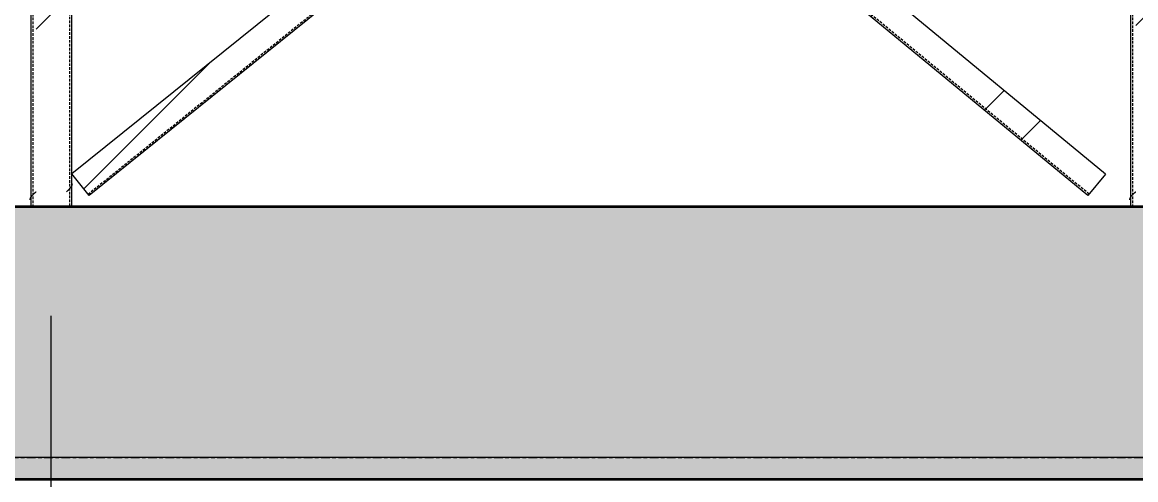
# Model space of a CAD drawing. Header units: centimetres. Extents: x -6111 to 13767, y -285 to 1600.
# Drawn here: x -3381.6 to -3177.3, y -4.1 to 79.9 of the extents above; entities that cross this region are included whole.
import ezdxf

# ---------------------------------------------------------------- set-up
doc = ezdxf.new("R2010")
doc.units = ezdxf.units.CM
doc.linetypes.add('Centre', pattern=[3.175, 0.635, -0.475, 1.59, -0.475])
doc.linetypes.add('Hidden', pattern=[0.714375, 0.47625, -0.238125])
for name, color, linetype, lineweight in [('A-ANNO-DIMS', 7, 'Continuous', 9), ('A-ANNO-DIMS-100', 7, 'Continuous', 9), ('A-FLOR', 7, 'Continuous', 9), ('A-FLOR-LEVL', 7, 'Continuous', 9), ('A-FLOR-PATT', 7, 'Continuous', 35), ('C-BLDG-PADS', 7, 'Continuous', 9), ('S-BEAM', 7, 'Continuous', 9), ('S-COLS', 7, 'Continuous', 9)]:
    doc.layers.add(name, color=color, linetype=linetype, lineweight=lineweight)
doc.styles.add('Century Gothic_1', font='GOTHIC.TTF', dxfattribs={"height": 15})
doc.dimstyles.new('FCA_N_Cotas_E100', dxfattribs={"dimscale": 30.48, "dimtxt": 15.662524, "dimasz": 0.492126, "dimexe": 0.656168, "dimexo": 0.656168, "dimgap": 0.032808, "dimtad": 1, "dimlfac": 0.01, "dimrnd": 0.01, "dimzin": 0, "dimdsep": 46, "dimtxsty": 'Century Gothic_1', "dimblk1": 'OBLIQUE', "dimblk2": 'OBLIQUE', "dimsah": 1, "dimcen": 0.09, "dimdle": 0.656168, "dimadec": 3, "dimazin": 2, "dimtfac": 1, "dimtdec": 4, "dimtix": 1, "dimtmove": 0, "dimatfit": 3, "dimfxl": 1, "dimtvp": 1, "dimtolj": 1, "dimtzin": 0, "dimarcsym": 2})
pattern_1 = [(45, (0, 0), (-25.14472, 25.14472), []), (45, (0, 38.1), (-25.14472, 25.14472), [])]

# ---------------------------------------------------------------- blocks, each defined once
blk = doc.blocks.new('PQ_RVR_ARQ-01_ZZ_ZZ_MO_T_A_rvt-2-Elevación Eje 2')
at = {"layer": 'A-FLOR', "color": 254, "lineweight": 35, "true_color": 0xcccccc}
for p, q in [((-3781.84, 46.02), (-5714.43, 46.02)), ((-5714.43, -3.98), (-3781.84, -3.98))]:
    blk.add_line(p, q, dxfattribs=at)
at = {"layer": 'C-BLDG-PADS', "color": 254, "lineweight": 18, "true_color": 0xdadada}
blk.add_line((-2175.29, 0), (-5714.43, 0), dxfattribs=at)
blk = doc.blocks.new('FP_83-Elevación Eje 2')
at = {"layer": 'S-COLS'}
blk.add_line((-5678, 46.02), (-5678, 208.83), dxfattribs=at)
at = {"layer": 'S-COLS', "color": 9, "true_color": 0xc0c0c0}
for p, q in [((-5678.7, 49.04), (-5678.67, 49.07)), ((-5678.67, 49.07), (-5678.64, 49.09)), ((-5678.64, 49.09), (-5678.62, 49.11)), ((-5678.62, 49.11), (-5678.59, 49.14)), ((-5678.59, 49.14), (-5678.57, 49.16)), ((-5678.57, 49.16), (-5678.55, 49.18)), ((-5678.55, 49.18), (-5678.52, 49.21)), ((-5678.52, 49.21), (-5678.5, 49.23)), ((-5678.5, 49.23), (-5678.47, 49.25)), ((-5678.47, 49.25), (-5678.45, 49.28)), ((-5678.45, 49.28), (-5678.43, 49.3)), ((-5678.43, 49.3), (-5678.41, 49.32)), ((-5678.41, 49.32), (-5678.38, 49.35)), ((-5678.38, 49.35), (-5678.36, 49.37)), ((-5678.36, 49.37), (-5678.34, 49.39)), ((-5678.34, 49.39), (-5678.32, 49.42)), ((-5678.32, 49.42), (-5678.3, 49.44)), ((-5678.3, 49.44), (-5678.28, 49.46)), ((-5678.28, 49.46), (-5678.26, 49.49)), ((-5678.26, 49.49), (-5678.24, 49.51)), ((-5678.24, 49.51), (-5678.22, 49.53)), ((-5678.22, 49.53), (-5678.2, 49.56)), ((-5678.2, 49.56), (-5678.18, 49.58)), ((-5678.18, 49.58), (-5678.16, 49.6)), ((-5678.16, 49.6), (-5678.15, 49.63)), ((-5678.15, 49.63), (-5678.13, 49.65)), ((-5678.13, 49.65), (-5678.11, 49.67)), ((-5678.11, 49.67), (-5678.1, 49.7)), ((-5678.1, 49.7), (-5678.08, 49.72)), ((-5678.08, 49.72), (-5678.07, 49.74)), ((-5678.07, 49.74), (-5678.05, 49.77)), ((-5678.05, 49.77), (-5678.04, 49.79)), ((-5678.04, 49.79), (-5678.03, 49.81)), ((-5678.03, 49.81), (-5678.01, 49.84)), ((-5678.01, 49.84), (-5678, 49.86)), ((-5678, 49.86), (-5677.99, 49.88)), ((-5677.99, 49.88), (-5677.98, 49.91)), ((-5677.98, 49.91), (-5677.97, 49.93)), ((-5677.97, 49.93), (-5677.96, 49.95)), ((-5677.96, 49.95), (-5677.95, 49.98)), ((-5677.95, 49.98), (-5677.94, 50)), ((-5677.94, 50), (-5677.93, 50.02)), ((-5677.93, 50.04), (-5677.92, 50.07)), ((-5677.93, 50.02), (-5677.93, 50.04)), ((-5677.92, 50.07), (-5677.91, 50.09)), ((-5677.91, 50.11), (-5677.9, 50.14)), ((-5677.91, 50.09), (-5677.91, 50.11)), ((-5677.9, 50.18), (-5677.89, 50.21)), ((-5677.9, 50.16), (-5677.9, 50.18)), ((-5677.9, 50.14), (-5677.9, 50.16)), ((-5677.89, 50.25), (-5677.89, 50.28)), ((-5677.89, 50.23), (-5677.89, 50.25)), ((-5677.89, 50.21), (-5677.89, 50.23)), ((-5678.95, 48.81), (-5678.93, 48.83)), ((-5678.93, 48.83), (-5678.9, 48.86)), ((-5678.9, 48.86), (-5678.88, 48.88)), ((-5678.88, 48.88), (-5678.85, 48.9)), ((-5678.85, 48.9), (-5678.82, 48.93)), ((-5678.82, 48.93), (-5678.8, 48.95)), ((-5678.8, 48.95), (-5678.77, 48.97)), ((-5678.77, 48.97), (-5678.75, 49)), ((-5678.75, 49), (-5678.72, 49.02)), ((-5678.72, 49.02), (-5678.7, 49.04))]:
    blk.add_line(p, q, dxfattribs=at)
blk = doc.blocks.new('FP_84-Elevación Eje 2')
at = {"layer": 'S-COLS'}
blk.add_line((-5685.5, 620.8), (-5685.5, 46.02), dxfattribs=at)
at = {"layer": 'S-COLS', "color": 9, "true_color": 0xc0c0c0}
for p, q in [((-5685.62, 47.41), (-5685.61, 47.43)), ((-5685.62, 47.39), (-5685.62, 47.41)), ((-5685.62, 47.36), (-5685.62, 47.39)), ((-5685.62, 47.34), (-5685.62, 47.36)), ((-5685.61, 47.46), (-5685.6, 47.48)), ((-5685.61, 47.43), (-5685.61, 47.46)), ((-5685.6, 47.5), (-5685.59, 47.53)), ((-5685.6, 47.48), (-5685.6, 47.5)), ((-5685.59, 47.55), (-5685.58, 47.57)), ((-5685.59, 47.53), (-5685.59, 47.55)), ((-5685.58, 47.57), (-5685.57, 47.6)), ((-5685.57, 47.62), (-5685.56, 47.64)), ((-5685.57, 47.6), (-5685.57, 47.62)), ((-5685.56, 47.64), (-5685.55, 47.67)), ((-5685.55, 47.67), (-5685.54, 47.69)), ((-5685.54, 47.69), (-5685.53, 47.71)), ((-5685.53, 47.71), (-5685.52, 47.74)), ((-5685.52, 47.74), (-5685.51, 47.76)), ((-5685.51, 47.76), (-5685.49, 47.78)), ((-5685.49, 47.78), (-5685.48, 47.81)), ((-5685.48, 47.81), (-5685.47, 47.83)), ((-5685.47, 47.83), (-5685.46, 47.85)), ((-5685.46, 47.85), (-5685.44, 47.88)), ((-5685.44, 47.88), (-5685.43, 47.9)), ((-5685.43, 47.9), (-5685.41, 47.92)), ((-5685.41, 47.92), (-5685.39, 47.95)), ((-5685.39, 47.95), (-5685.38, 47.97)), ((-5685.38, 47.97), (-5685.36, 47.99)), ((-5685.36, 47.99), (-5685.34, 48.02)), ((-5685.34, 48.02), (-5685.33, 48.04)), ((-5685.33, 48.04), (-5685.31, 48.06)), ((-5685.31, 48.06), (-5685.29, 48.09)), ((-5685.29, 48.09), (-5685.27, 48.11)), ((-5685.27, 48.11), (-5685.25, 48.13)), ((-5685.25, 48.13), (-5685.23, 48.16)), ((-5685.23, 48.16), (-5685.21, 48.18)), ((-5685.21, 48.18), (-5685.19, 48.2)), ((-5685.19, 48.2), (-5685.17, 48.23)), ((-5685.17, 48.23), (-5685.15, 48.25)), ((-5685.15, 48.25), (-5685.12, 48.27)), ((-5685.12, 48.27), (-5685.1, 48.3)), ((-5685.1, 48.3), (-5685.08, 48.32)), ((-5685.08, 48.32), (-5685.06, 48.34)), ((-5685.06, 48.34), (-5685.03, 48.37)), ((-5685.03, 48.37), (-5685.01, 48.39)), ((-5685.01, 48.39), (-5684.99, 48.41)), ((-5684.99, 48.41), (-5684.96, 48.44)), ((-5684.96, 48.44), (-5684.94, 48.46)), ((-5684.94, 48.46), (-5684.91, 48.48)), ((-5684.91, 48.48), (-5684.89, 48.51)), ((-5684.89, 48.51), (-5684.86, 48.53)), ((-5684.86, 48.53), (-5684.84, 48.55)), ((-5684.84, 48.55), (-5684.81, 48.58)), ((-5684.81, 48.58), (-5684.79, 48.6)), ((-5684.79, 48.6), (-5684.76, 48.62)), ((-5684.76, 48.62), (-5684.74, 48.65)), ((-5684.74, 48.65), (-5684.71, 48.67)), ((-5684.71, 48.67), (-5684.68, 48.69)), ((-5684.68, 48.69), (-5684.66, 48.72)), ((-5684.66, 48.72), (-5684.63, 48.74)), ((-5684.63, 48.74), (-5684.61, 48.76)), ((-5684.61, 48.76), (-5684.58, 48.79)), ((-5684.58, 48.79), (-5684.55, 48.81))]:
    blk.add_line(p, q, dxfattribs=at)
blk = doc.blocks.new('HSS Rectangular-Column - 75 x 75-1752346-Elevación Eje 2')
at = {"layer": 'S-COLS', "true_color": 0xc0c0c0}
h = blk.add_hatch(dxfattribs=at)
h.set_pattern_fill('FP_2', color=9, style=0, pattern_type=2)
h.set_pattern_definition(pattern_1)
h.paths.add_polyline_path([(-5678.95, 46.02), (-5678.95, 208.83), (-5681.75, 208.83), (-5681.75, 209.64), (-5678.95, 209.64), (-5678.95, 233.02), (-5681.75, 233.08), (-5681.75, 233.83), (-5678.95, 233.83), (-5678.95, 620.8), (-5684.55, 620.8), (-5684.55, 46.02)])
at = {"layer": 'S-COLS', "linetype": 'Hidden'}
for p, q in [((-5685.1, 46.02), (-5685.1, 620.8)), ((-5678.4, 208.83), (-5678.4, 46.02))]:
    blk.add_line(p, q, dxfattribs=at)
at = {"layer": 'S-COLS'}
for name in ['FP_84-Elevación Eje 2', 'FP_83-Elevación Eje 2']:
    blk.add_blockref(name, (0, 0), dxfattribs=at)
blk = doc.blocks.new('FP_87-Elevación Eje 2')
at = {"layer": 'S-COLS'}
blk.add_line((-5483.65, 594.99), (-5483.65, 46.02), dxfattribs=at)
at = {"layer": 'S-COLS', "color": 9, "true_color": 0xc0c0c0}
for p, q in [((-5483.77, 47.41), (-5483.76, 47.43)), ((-5483.77, 47.39), (-5483.77, 47.41)), ((-5483.77, 47.36), (-5483.77, 47.39)), ((-5483.77, 47.34), (-5483.77, 47.36)), ((-5483.76, 47.48), (-5483.75, 47.5)), ((-5483.76, 47.46), (-5483.76, 47.48)), ((-5483.76, 47.43), (-5483.76, 47.46)), ((-5483.75, 47.5), (-5483.74, 47.53)), ((-5483.74, 47.55), (-5483.73, 47.57)), ((-5483.74, 47.53), (-5483.74, 47.55)), ((-5483.73, 47.57), (-5483.72, 47.6)), ((-5483.72, 47.62), (-5483.71, 47.64)), ((-5483.72, 47.6), (-5483.72, 47.62)), ((-5483.71, 47.64), (-5483.7, 47.67)), ((-5483.7, 47.67), (-5483.69, 47.69)), ((-5483.69, 47.69), (-5483.68, 47.71)), ((-5483.68, 47.71), (-5483.67, 47.74)), ((-5483.67, 47.74), (-5483.66, 47.76)), ((-5483.66, 47.76), (-5483.64, 47.78)), ((-5483.64, 47.78), (-5483.63, 47.81)), ((-5483.63, 47.81), (-5483.62, 47.83)), ((-5483.62, 47.83), (-5483.61, 47.85)), ((-5483.61, 47.85), (-5483.59, 47.88)), ((-5483.59, 47.88), (-5483.58, 47.9)), ((-5483.58, 47.9), (-5483.56, 47.92)), ((-5483.56, 47.92), (-5483.55, 47.95)), ((-5483.55, 47.95), (-5483.53, 47.97)), ((-5483.53, 47.97), (-5483.51, 47.99)), ((-5483.51, 47.99), (-5483.49, 48.02)), ((-5483.49, 48.02), (-5483.48, 48.04)), ((-5483.48, 48.04), (-5483.46, 48.06)), ((-5483.46, 48.06), (-5483.44, 48.09)), ((-5483.44, 48.09), (-5483.42, 48.11)), ((-5483.42, 48.11), (-5483.4, 48.13)), ((-5483.4, 48.13), (-5483.38, 48.16)), ((-5483.38, 48.16), (-5483.36, 48.18)), ((-5483.36, 48.18), (-5483.34, 48.2)), ((-5483.34, 48.2), (-5483.32, 48.23)), ((-5483.32, 48.23), (-5483.3, 48.25)), ((-5483.3, 48.25), (-5483.27, 48.27)), ((-5483.27, 48.27), (-5483.25, 48.3)), ((-5483.25, 48.3), (-5483.23, 48.32)), ((-5483.23, 48.32), (-5483.21, 48.34)), ((-5483.21, 48.34), (-5483.18, 48.37)), ((-5483.18, 48.37), (-5483.16, 48.39)), ((-5483.16, 48.39), (-5483.14, 48.41)), ((-5483.14, 48.41), (-5483.11, 48.44)), ((-5483.11, 48.44), (-5483.09, 48.46)), ((-5483.09, 48.46), (-5483.06, 48.48)), ((-5483.06, 48.48), (-5483.04, 48.51)), ((-5483.04, 48.51), (-5483.01, 48.53)), ((-5483.01, 48.53), (-5482.99, 48.55)), ((-5482.99, 48.55), (-5482.96, 48.58)), ((-5482.96, 48.58), (-5482.94, 48.6)), ((-5482.94, 48.6), (-5482.91, 48.62)), ((-5482.91, 48.62), (-5482.89, 48.65)), ((-5482.89, 48.65), (-5482.86, 48.67)), ((-5482.86, 48.67), (-5482.83, 48.69)), ((-5482.83, 48.69), (-5482.81, 48.72)), ((-5482.81, 48.72), (-5482.78, 48.74)), ((-5482.78, 48.74), (-5482.76, 48.76)), ((-5482.76, 48.76), (-5482.73, 48.79)), ((-5482.73, 48.79), (-5482.7, 48.81))]:
    blk.add_line(p, q, dxfattribs=at)
blk = doc.blocks.new('HSS Rectangular-Column - 75 x 75-V85-Elevación Eje 2')
at = {"layer": 'S-COLS', "true_color": 0xc0c0c0}
h = blk.add_hatch(dxfattribs=at)
h.set_pattern_fill('FP_2', color=9, style=0, pattern_type=2)
h.set_pattern_definition(pattern_1)
h.paths.add_polyline_path([(-5477.1, 46.02), (-5477.1, 620.8), (-5482.7, 620.8), (-5482.7, 46.02)])
at = {"layer": 'S-COLS', "linetype": 'Hidden'}
blk.add_line((-5483.25, 46.02), (-5483.25, 620.8), dxfattribs=at)
at = {"layer": 'S-COLS'}
blk.add_blockref('FP_87-Elevación Eje 2', (0, 0), dxfattribs=at)
blk = doc.blocks.new('M_L Equal Angles - L51X51X3_2-1755251-Elevación Eje 2')
at = {"layer": 'S-BEAM', "true_color": 0xc0c0c0}
h = blk.add_hatch(dxfattribs=at)
h.set_pattern_fill('FP_2', color=9, style=0, pattern_type=2)
h.set_pattern_definition(pattern_1)
h.paths.add_polyline_path([(-5491.48, 48.14), (-5488.25, 52.06), (-5677.4, 208.03), (-5678, 207.3), (-5678, 201.95), (-5556.33, 101.62)])
at = {"layer": 'S-BEAM'}
for p, q in [((-5678, 207.3), (-5677.4, 208.03)), ((-5488.25, 52.06), (-5677.4, 208.03)), ((-5491.48, 48.14), (-5678, 201.95)), ((-5488.25, 52.06), (-5491.48, 48.14))]:
    blk.add_line(p, q, dxfattribs=at)
at = {"layer": 'S-BEAM', "linetype": 'Hidden'}
blk.add_line((-5491.28, 48.39), (-5678, 202.36), dxfattribs=at)
blk = doc.blocks.new('M_L Equal Angles - L51X51X3_2-1755620-Elevación Eje 2')
at = {"layer": 'S-BEAM', "true_color": 0xc0c0c0}
h = blk.add_hatch(dxfattribs=at)
h.set_pattern_fill('FP_2', color=9, style=0, pattern_type=2)
h.set_pattern_definition(pattern_1)
h.paths.add_polyline_path([(-5674.78, 48.14), (-5483.65, 202.17), (-5483.65, 205.45), (-5485.24, 207.42), (-5677.97, 52.1)])
at = {"layer": 'S-BEAM'}
for p, q in [((-5485.24, 207.42), (-5677.97, 52.1)), ((-5485.24, 207.42), (-5483.65, 205.45)), ((-5483.65, 202.17), (-5674.78, 48.14)), ((-5674.78, 48.14), (-5677.97, 52.1))]:
    blk.add_line(p, q, dxfattribs=at)
at = {"layer": 'S-BEAM', "linetype": 'Hidden'}
blk.add_line((-5674.98, 48.39), (-5483.65, 202.58), dxfattribs=at)
blk = doc.blocks.new('DIMBLOCK19-Elevación Eje 2')
at = {"layer": 'A-ANNO-DIMS-100', "lineweight": 35}
for p, q in [((-3610.57, 233.83), (-3618.07, 241.33)), ((-3610.57, 233.83), (-3603.07, 226.33)), ((-3610.57, 46.02), (-3618.07, 53.52)), ((-3610.57, 46.02), (-3603.07, 38.52))]:
    blk.add_line(p, q, dxfattribs=at)
at = {"layer": 'A-ANNO-DIMS-100'}
for p, q in [((-3610.57, 233.83), (-3630.57, 233.83)), ((-3610.57, 233.83), (-3610.57, 26.02)), ((-3610.57, 233.83), (-3396.32, 233.83)), ((-3610.57, 46.02), (-3630.57, 46.02)), ((-3610.57, 46.02), (-3429, 46.02))]:
    blk.add_line(p, q, dxfattribs=at)
at = {"layer": 'A-ANNO-DIMS-100', "color": 0, "insert": (-3630.79, 119.54), "char_height": 15, "width": 48.9267, "attachment_point": 1, "rotation": 90, "line_spacing_factor": 0.984502, "style": 'Century Gothic_1'}
blk.add_mtext('1.88', dxfattribs=at)
blk = doc.blocks.new('_Oblique')
at = {"color": 0, "linetype": 'ByBlock', "lineweight": -2}
blk.add_line((-0.5, -0.5), (0.5, 0.5), dxfattribs=at)
blk = doc.blocks.new('DIMBLOCK20-Elevación Eje 2')
at = {"layer": 'A-ANNO-DIMS-100'}
for p, q in [((-3376.32, -124.13), (-3376.32, 26.02)), ((-3174.47, -124.13), (-3174.47, 26.02)), ((-3396.32, -124.13), (-3174.47, -124.13)), ((-3376.32, -124.13), (-3376.32, -144.13)), ((-3174.47, -124.13), (-3174.47, -144.13))]:
    blk.add_line(p, q, dxfattribs=at)
at = {"layer": 'A-ANNO-DIMS-100', "lineweight": 35}
for p, q in [((-3376.32, -124.13), (-3368.82, -116.63)), ((-3174.47, -124.13), (-3166.97, -116.63)), ((-3376.32, -124.13), (-3383.82, -131.63)), ((-3174.47, -124.13), (-3181.97, -131.63))]:
    blk.add_line(p, q, dxfattribs=at)
at = {"layer": 'A-ANNO-DIMS-100', "color": 0, "insert": (-3295.78, -103.9), "char_height": 15, "width": 48.9267, "attachment_point": 1, "line_spacing_factor": 0.984502, "style": 'Century Gothic_1'}
blk.add_mtext('2.02', dxfattribs=at)
blk = doc.blocks.new('DIMBLOCK21-Elevación Eje 2')
at = {"layer": 'A-ANNO-DIMS-100'}
for p, q in [((-3174.47, -124.13), (-3174.47, 26.02)), ((-2773.11, -124.13), (-2773.11, -104.13)), ((-3174.47, -124.13), (-2753.11, -124.13)), ((-3174.47, -124.13), (-3174.47, -144.13)), ((-2773.11, -124.13), (-2773.11, -133.52))]:
    blk.add_line(p, q, dxfattribs=at)
at = {"layer": 'A-ANNO-DIMS-100', "lineweight": 35}
for p, q in [((-3174.47, -124.13), (-3166.97, -116.63)), ((-2773.11, -124.13), (-2765.61, -116.63)), ((-3174.47, -124.13), (-3181.97, -131.63)), ((-2773.11, -124.13), (-2780.61, -131.63))]:
    blk.add_line(p, q, dxfattribs=at)
at = {"layer": 'A-ANNO-DIMS-100', "color": 0, "insert": (-2994.17, -103.9), "char_height": 15, "width": 48.9267, "attachment_point": 1, "line_spacing_factor": 0.984502, "style": 'Century Gothic_1'}
blk.add_mtext('4.01', dxfattribs=at)

msp = doc.modelspace()

# ---------------------------------------------------------------- hatches: boundary and pattern name
at = {"layer": 'A-FLOR-PATT', "lineweight": 9, "true_color": 0x9a9a9a}
msp.add_hatch(color=253, dxfattribs=at).paths.add_polyline_path([(-2558.527, -3.975), (-1476.411, -3.975), (-1476.411, 46.025), (-3408.998, 46.025), (-3408.998, -3.975), (-3020.11, -3.975)])

# ---------------------------------------------------------------- linework, layer by layer
at = {"layer": 'A-FLOR', "lineweight": 35}
for p, q in [((-1476.411, 46.025), (-3408.998, 46.025)), ((-3408.998, -3.975), (-3051.443, -3.975))]:
    msp.add_line(p, q, dxfattribs=at)
at = {"layer": 'A-FLOR-LEVL', "color": 253, "linetype": 'Centre', "true_color": 0xaaaaaa}
msp.add_line((-3737.492, 0), (229.437, 0), dxfattribs=at)

# ---------------------------------------------------------------- block references
at = {"lineweight": 5}
msp.add_blockref('PQ_RVR_ARQ-01_ZZ_ZZ_MO_T_A_rvt-2-Elevación Eje 2', (2305.433, 0), dxfattribs=at)
at = {"layer": 'S-BEAM'}
for name in ['M_L Equal Angles - L51X51X3_2-1755251-Elevación Eje 2', 'M_L Equal Angles - L51X51X3_2-1755620-Elevación Eje 2']:
    msp.add_blockref(name, (2305.433, 0), dxfattribs=at)
at = {"layer": 'S-COLS'}
for name in ['HSS Rectangular-Column - 75 x 75-1752346-Elevación Eje 2', 'HSS Rectangular-Column - 75 x 75-V85-Elevación Eje 2']:
    msp.add_blockref(name, (2305.433, 0), dxfattribs=at)

# ---------------------------------------------------------------- dimensions: what is measured, and where the dimension line sits
at = {"layer": 'A-ANNO-DIMS'}
dim = msp.add_linear_dim(base=(-3610.566, 46.025), p1=(-3376.321, 233.832), p2=(-3408.998, 46.025), angle=90, dimstyle='FCA_N_Cotas_E100', override={"dimpost": '<>', "dimfxl": 190.629355}, dxfattribs=at)
dim.commit()
dim.dimension.update_dxf_attribs({"geometry": 'DIMBLOCK19-Elevación Eje 2', "text_midpoint": (-3619.444, 139.928)})
for base, p1, p2, override, picture, middle in [((-3174.471, -124.131), (-3376.321, 46.025), (-3174.471, 46.025), {"dimpost": '<>', "dimfxl": 201.849766}, 'DIMBLOCK20-Elevación Eje 2', (-3275.396, -115.254)), ((-2773.106, -124.131), (-3174.471, 46.025), (-2773.106, -113.524), {"dimpost": '<>', "dimfxl": 431.91421}, 'DIMBLOCK21-Elevación Eje 2', (-2973.789, -115.254))]:
    dim = msp.add_linear_dim(base=base, p1=p1, p2=p2, dimstyle='FCA_N_Cotas_E100', override=override, dxfattribs=at)
    dim.commit()
    dim.dimension.update_dxf_attribs({"geometry": picture, "text_midpoint": middle})

doc.saveas('drawing.dxf')
